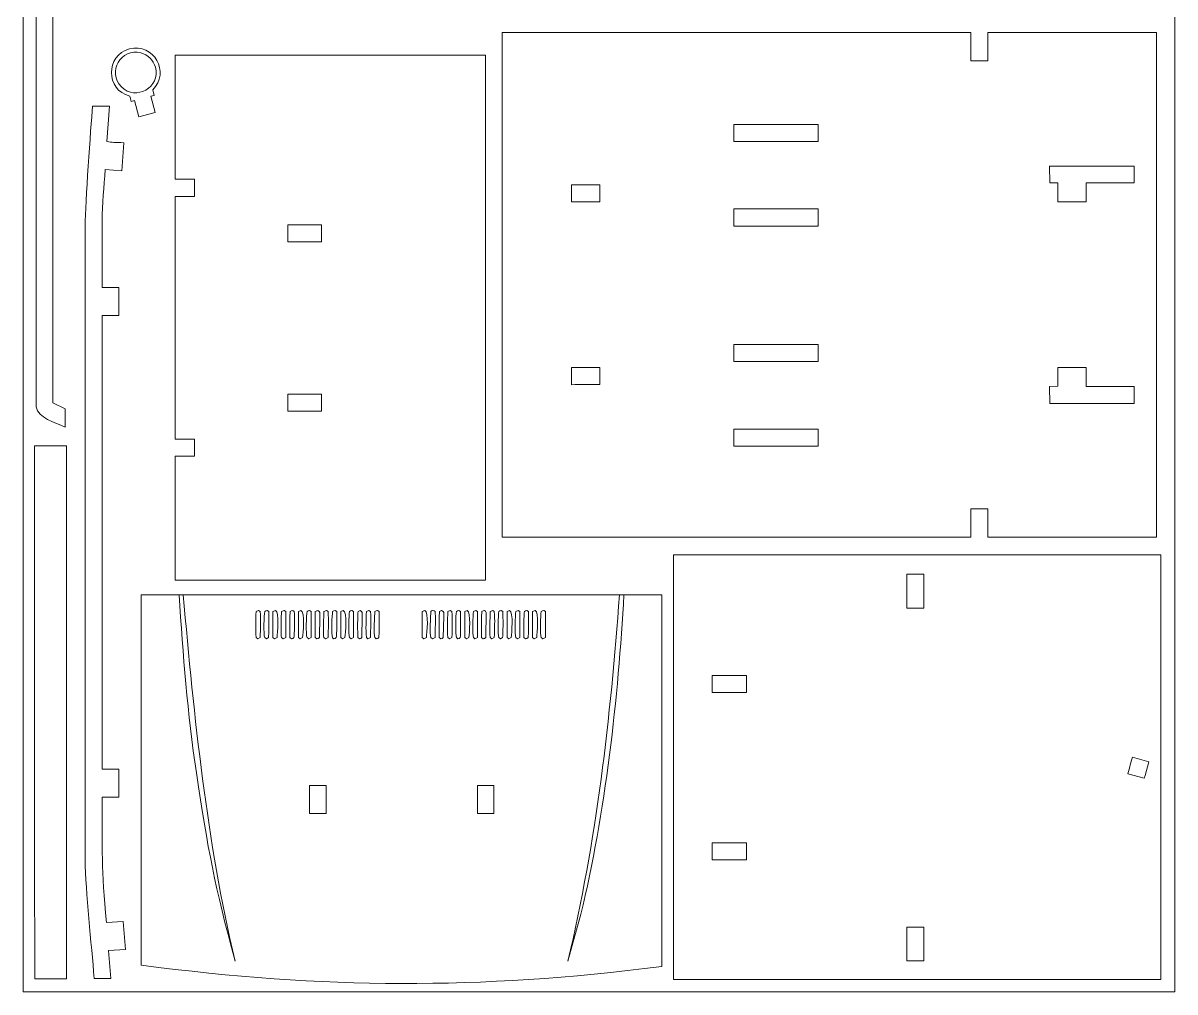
# Model space of a CAD drawing. Header units: centimetres. Extents: x -85 to 60, y -31 to -1.
# Drawn here: x -85.17 to -64.17, y -30.64 to -12.96 of the extents above; entities that cross this region are included whole.
import ezdxf

# ---------------------------------------------------------------- set-up
doc = ezdxf.new("R2010")
doc.units = ezdxf.units.CM
doc.header["$MEASUREMENT"] = 0
doc.layers.add('Camada 1', color=7, linetype='Continuous')

msp = doc.modelspace()

# ---------------------------------------------------------------- linework, layer by layer
at = {"layer": 'Camada 1', "color": 3, "lineweight": 0}
msp.add_lwpolyline([(-85.16834, -30.63638), (-64.16834, -30.63638), (-64.16834, -0.93638), (-85.16834, -0.93638), (-85.16834, -30.63638)], close=True, dxfattribs=at)
at = {"layer": 'Camada 1', "color": 3, "lineweight": 9}
for points, knots in [([(-84.62423, -11.36036), (-84.62423, -11.36036), (-84.62423, -10.79024), (-84.62423, -10.79024), (-84.62423, -10.79024), (-84.62423, -10.79024), (-84.39914, -10.67772), (-84.39914, -10.67772), (-84.39914, -10.67772), (-84.39914, -10.67772), (-84.39914, -10.34013), (-84.39914, -10.34013), (-84.39914, -10.34013), (-84.56507, -10.41588), (-84.79157, -10.47246), (-84.89428, -10.63272), (-84.89428, -10.63272), (-84.95918, -10.73401), (-84.93179, -10.75033), (-84.93179, -10.89528), (-84.93179, -10.89528), (-84.93179, -10.89528), (-84.93179, -19.96504), (-84.93179, -19.96504), (-84.93179, -19.96504), (-84.88274, -20.17279), (-84.5996, -20.2415), (-84.39914, -20.33263), (-84.39914, -20.33263), (-84.39914, -20.33263), (-84.39914, -20.00252), (-84.39914, -20.00252), (-84.39914, -20.00252), (-84.39914, -20.00252), (-84.62423, -19.89001), (-84.62423, -19.89001), (-84.62423, -19.89001), (-84.62423, -19.89001), (-84.62423, -11.36036), (-84.62423, -11.36036)], [0, 0, 0, 0, 0.09090909, 0.09090909, 0.09090909, 0.09090909, 0.18181818, 0.18181818, 0.18181818, 0.18181818, 0.27272727, 0.27272727, 0.27272727, 0.27272727, 0.36363636, 0.36363636, 0.36363636, 0.36363636, 0.45454545, 0.45454545, 0.45454545, 0.45454545, 0.54545455, 0.54545455, 0.54545455, 0.54545455, 0.63636364, 0.63636364, 0.63636364, 0.63636364, 0.72727273, 0.72727273, 0.72727273, 0.72727273, 0.81818182, 0.81818182, 0.81818182, 0.81818182, 1, 1, 1, 1]), ([(-76.43233, -20.92092), (-76.43233, -20.92092), (-76.43233, -22.33878), (-76.43233, -22.33878), (-76.43233, -22.33878), (-76.43233, -22.33878), (-67.8877, -22.33878), (-67.8877, -22.33878), (-67.8877, -22.33878), (-67.8877, -22.33878), (-67.8877, -21.82114), (-67.8877, -21.82114), (-67.8877, -21.82114), (-67.8877, -21.82114), (-67.58014, -21.82114), (-67.58014, -21.82114), (-67.58014, -21.82114), (-67.58014, -21.82114), (-67.58014, -22.33878), (-67.58014, -22.33878), (-67.58014, -22.33878), (-67.58014, -22.33878), (-64.50434, -22.33878), (-64.50434, -22.33878), (-64.50434, -22.33878), (-64.50434, -22.33878), (-64.50434, -13.13397), (-64.50434, -13.13397), (-64.50434, -13.13397), (-64.50434, -13.13397), (-67.58014, -13.13397), (-67.58014, -13.13397), (-67.58014, -13.13397), (-67.58014, -13.13397), (-67.58014, -13.65159), (-67.58014, -13.65159), (-67.58014, -13.65159), (-67.58014, -13.65159), (-67.8877, -13.65159), (-67.8877, -13.65159), (-67.8877, -13.65159), (-67.8877, -13.65159), (-67.8877, -13.13397), (-67.8877, -13.13397), (-67.8877, -13.13397), (-67.8877, -13.13397), (-76.43233, -13.13397), (-76.43233, -13.13397), (-76.43233, -13.13397), (-76.43233, -13.13397), (-76.43233, -20.92092), (-76.43233, -20.92092)], [0, 0, 0, 0, 0.07142857, 0.07142857, 0.07142857, 0.07142857, 0.14285714, 0.14285714, 0.14285714, 0.14285714, 0.21428571, 0.21428571, 0.21428571, 0.21428571, 0.28571429, 0.28571429, 0.28571429, 0.28571429, 0.35714286, 0.35714286, 0.35714286, 0.35714286, 0.42857143, 0.42857143, 0.42857143, 0.42857143, 0.5, 0.5, 0.5, 0.5, 0.57142857, 0.57142857, 0.57142857, 0.57142857, 0.64285714, 0.64285714, 0.64285714, 0.64285714, 0.71428571, 0.71428571, 0.71428571, 0.71428571, 0.78571429, 0.78571429, 0.78571429, 0.78571429, 0.85714286, 0.85714286, 0.85714286, 0.85714286, 1, 1, 1, 1]), ([(-82.77767, -14.28292), (-82.77767, -14.28292), (-82.83829, -14.29916), (-82.83829, -14.29916), (-82.83829, -14.29916), (-82.83829, -14.29916), (-82.75847, -14.59705), (-82.75847, -14.59705), (-82.75847, -14.59705), (-82.75847, -14.59705), (-83.05636, -14.67687), (-83.05636, -14.67687), (-83.05636, -14.67687), (-83.05636, -14.67687), (-83.13618, -14.37898), (-83.13618, -14.37898), (-83.13618, -14.37898), (-83.13618, -14.37898), (-83.1968, -14.39522), (-83.1968, -14.39522), (-83.1968, -14.39522), (-83.1968, -14.39522), (-83.22337, -14.29608), (-83.22337, -14.29608), (-83.22337, -14.29608), (-83.66381, -14.18411), (-83.67059, -13.55404), (-83.22927, -13.43578), (-83.22927, -13.43578), (-82.78795, -13.31753), (-82.47878, -13.86658), (-82.80423, -14.18378), (-82.80423, -14.18378), (-82.80423, -14.18378), (-82.77767, -14.28292), (-82.77767, -14.28292)], [0, 0, 0, 0, 0.1, 0.1, 0.1, 0.1, 0.2, 0.2, 0.2, 0.2, 0.3, 0.3, 0.3, 0.3, 0.4, 0.4, 0.4, 0.4, 0.5, 0.5, 0.5, 0.5, 0.6, 0.6, 0.6, 0.6, 0.7, 0.7, 0.7, 0.7, 0.8, 0.8, 0.8, 0.8, 1, 1, 1, 1]), ([(-82.04399, -20.81574), (-82.04399, -20.81574), (-82.04399, -20.86075), (-82.04399, -20.86075), (-82.04399, -20.86075), (-82.04399, -20.86075), (-82.39653, -20.86075), (-82.39653, -20.86075), (-82.39653, -20.86075), (-82.39653, -20.86075), (-82.39653, -23.12633), (-82.39653, -23.12633), (-82.39653, -23.12633), (-82.39653, -23.12633), (-76.74015, -23.12633), (-76.74015, -23.12633), (-76.74015, -23.12633), (-76.74015, -23.12633), (-76.74015, -13.54643), (-76.74015, -13.54643), (-76.74015, -13.54643), (-76.74015, -13.54643), (-82.39653, -13.54643), (-82.39653, -13.54643), (-82.39653, -13.54643), (-82.39653, -14.30162), (-82.39653, -15.05682), (-82.39653, -15.81201), (-82.39653, -15.81201), (-82.39653, -15.81201), (-82.04399, -15.81201), (-82.04399, -15.81201), (-82.04399, -15.81201), (-82.04399, -15.81201), (-82.04399, -16.1271), (-82.04399, -16.1271), (-82.04399, -16.1271), (-82.04399, -16.1271), (-82.39653, -16.1271), (-82.39653, -16.1271), (-82.39653, -16.1271), (-82.39653, -16.1271), (-82.39653, -20.55319), (-82.39653, -20.55319), (-82.39653, -20.55319), (-82.39653, -20.55319), (-82.04399, -20.55319), (-82.04399, -20.55319), (-82.04399, -20.55319), (-82.04399, -20.55319), (-82.04399, -20.81574), (-82.04399, -20.81574)], [0, 0, 0, 0, 0.07142857, 0.07142857, 0.07142857, 0.07142857, 0.14285714, 0.14285714, 0.14285714, 0.14285714, 0.21428571, 0.21428571, 0.21428571, 0.21428571, 0.28571429, 0.28571429, 0.28571429, 0.28571429, 0.35714286, 0.35714286, 0.35714286, 0.35714286, 0.42857143, 0.42857143, 0.42857143, 0.42857143, 0.5, 0.5, 0.5, 0.5, 0.57142857, 0.57142857, 0.57142857, 0.57142857, 0.64285714, 0.64285714, 0.64285714, 0.64285714, 0.71428571, 0.71428571, 0.71428571, 0.71428571, 0.78571429, 0.78571429, 0.78571429, 0.78571429, 0.85714286, 0.85714286, 0.85714286, 0.85714286, 1, 1, 1, 1]), ([(-83.38326, -15.14081), (-83.38326, -15.14081), (-83.33076, -15.14828), (-83.33076, -15.14828), (-83.33076, -15.14828), (-83.33076, -15.14828), (-83.36826, -15.65843), (-83.36826, -15.65843), (-83.36826, -15.65843), (-83.36826, -15.65843), (-83.66833, -15.63591), (-83.66833, -15.63591), (-83.66833, -15.63591), (-83.68938, -15.94629), (-83.72834, -16.26246), (-83.72834, -16.57367), (-83.72834, -16.57367), (-83.72834, -16.57367), (-83.72834, -17.78893), (-83.72834, -17.78893), (-83.72834, -17.78893), (-83.72834, -17.78893), (-83.42078, -17.78893), (-83.42078, -17.78893), (-83.42078, -17.78893), (-83.42078, -17.78893), (-83.42078, -18.29908), (-83.42078, -18.29908), (-83.42078, -18.29908), (-83.42078, -18.29908), (-83.72834, -18.29908), (-83.72834, -18.29908), (-83.72834, -18.29908), (-83.72834, -18.29908), (-83.72834, -26.57366), (-83.72834, -26.57366), (-83.72834, -26.57366), (-83.72834, -26.57366), (-83.42078, -26.57366), (-83.42078, -26.57366), (-83.42078, -26.57366), (-83.42078, -26.57366), (-83.42078, -27.0838), (-83.42078, -27.0838), (-83.42078, -27.0838), (-83.42078, -27.0838), (-83.72834, -27.0838), (-83.72834, -27.0838), (-83.72834, -27.0838), (-83.72834, -28.04807), (-83.74049, -28.37776), (-83.64583, -29.37185), (-83.64583, -29.37185), (-83.64583, -29.37185), (-83.34575, -29.34934), (-83.34575, -29.34934), (-83.34575, -29.34934), (-83.34575, -29.34934), (-83.30075, -29.85948), (-83.30075, -29.85948), (-83.30075, -29.85948), (-83.30075, -29.85948), (-83.60833, -29.88198), (-83.60833, -29.88198), (-83.60833, -29.88198), (-83.60833, -29.88198), (-83.57082, -30.39212), (-83.57082, -30.39212), (-83.57082, -30.39212), (-83.57082, -30.39212), (-83.8709, -30.39212), (-83.8709, -30.39212), (-83.8709, -30.39212), (-83.92161, -29.7651), (-84.02858, -28.81272), (-84.03595, -28.22408), (-84.03595, -28.22408), (-84.03595, -28.22408), (-84.03595, -16.65615), (-84.03595, -16.65615), (-84.03595, -16.65615), (-84.03595, -16.25517), (-83.9352, -14.89068), (-83.90087, -14.48061), (-83.90087, -14.48061), (-83.90087, -14.48061), (-83.59332, -14.48061), (-83.59332, -14.48061), (-83.59332, -14.48061), (-83.59332, -14.48061), (-83.63833, -15.12578), (-83.63833, -15.12578), (-83.63833, -15.12578), (-83.54175, -15.14185), (-83.47993, -15.14081), (-83.38326, -15.14081)], [0, 0, 0, 0, 0.04, 0.04, 0.04, 0.04, 0.08, 0.08, 0.08, 0.08, 0.12, 0.12, 0.12, 0.12, 0.16, 0.16, 0.16, 0.16, 0.2, 0.2, 0.2, 0.2, 0.24, 0.24, 0.24, 0.24, 0.28, 0.28, 0.28, 0.28, 0.32, 0.32, 0.32, 0.32, 0.36, 0.36, 0.36, 0.36, 0.4, 0.4, 0.4, 0.4, 0.44, 0.44, 0.44, 0.44, 0.48, 0.48, 0.48, 0.48, 0.52, 0.52, 0.52, 0.52, 0.56, 0.56, 0.56, 0.56, 0.6, 0.6, 0.6, 0.6, 0.64, 0.64, 0.64, 0.64, 0.68, 0.68, 0.68, 0.68, 0.72, 0.72, 0.72, 0.72, 0.76, 0.76, 0.76, 0.76, 0.8, 0.8, 0.8, 0.8, 0.84, 0.84, 0.84, 0.84, 0.88, 0.88, 0.88, 0.88, 0.92, 0.92, 0.92, 0.92, 1, 1, 1, 1]), ([(-84.96091, -28.14703), (-84.96091, -28.14703), (-84.95341, -30.39759), (-84.95341, -30.39759), (-84.95341, -30.39759), (-84.95341, -30.39759), (-84.37578, -30.39759), (-84.37578, -30.39759), (-84.37578, -30.39759), (-84.37578, -27.15677), (-84.37578, -23.91598), (-84.37578, -20.67516), (-84.37578, -20.67516), (-84.37578, -20.67516), (-84.96091, -20.67516), (-84.96091, -20.67516), (-84.96091, -20.67516), (-84.96091, -20.67516), (-84.96091, -28.14703), (-84.96091, -28.14703)], [0, 0, 0, 0, 0.16666667, 0.16666667, 0.16666667, 0.16666667, 0.33333333, 0.33333333, 0.33333333, 0.33333333, 0.5, 0.5, 0.5, 0.5, 0.66666667, 0.66666667, 0.66666667, 0.66666667, 1, 1, 1, 1]), ([(-64.52474, -30.40735), (-64.52474, -30.40735), (-64.42723, -30.40735), (-64.42723, -30.40735), (-64.42723, -30.40735), (-64.42723, -27.8267), (-64.42723, -25.24606), (-64.42723, -22.66541), (-64.42723, -22.66541), (-64.42723, -22.66541), (-73.30945, -22.66541), (-73.30945, -22.66541), (-73.30945, -22.66541), (-73.30945, -25.24606), (-73.30945, -27.8267), (-73.30945, -30.40735), (-73.30945, -30.40735), (-73.30945, -30.40735), (-64.52474, -30.40735), (-64.52474, -30.40735)], [0, 0, 0, 0, 0.16666667, 0.16666667, 0.16666667, 0.16666667, 0.33333333, 0.33333333, 0.33333333, 0.33333333, 0.5, 0.5, 0.5, 0.5, 0.66666667, 0.66666667, 0.66666667, 0.66666667, 1, 1, 1, 1]), ([(-74.10104, -23.391), (-74.10104, -23.391), (-83.0133, -23.391), (-83.0133, -23.391), (-83.0133, -23.391), (-83.0133, -23.391), (-83.0133, -30.15019), (-83.0133, -30.15019), (-83.0133, -30.15019), (-79.67102, -30.57869), (-76.88192, -30.59785), (-73.52339, -30.17269), (-73.52339, -30.17269), (-73.52339, -27.91213), (-73.52339, -25.65156), (-73.52339, -23.391), (-73.52339, -23.391), (-73.52339, -23.391), (-74.10104, -23.391), (-74.10104, -23.391)], [0, 0, 0, 0, 0.16666667, 0.16666667, 0.16666667, 0.16666667, 0.33333333, 0.33333333, 0.33333333, 0.33333333, 0.5, 0.5, 0.5, 0.5, 0.66666667, 0.66666667, 0.66666667, 0.66666667, 1, 1, 1, 1])]:
    msp.add_open_spline(points, degree=3, knots=knots, dxfattribs=at)
at = {"layer": 'Camada 1', "color": 1, "lineweight": 9}
for points, knots in [([(-83.01835, -13.50735), (-83.3818, -13.40952), (-83.64315, -13.86007), (-83.37615, -14.12707), (-83.37615, -14.12707), (-83.10961, -14.39361), (-82.65887, -14.13338), (-82.75643, -13.76927), (-82.75643, -13.76927), (-82.79062, -13.64168), (-82.89066, -13.54142), (-83.01835, -13.50735)], [0, 0, 0, 0, 0.25, 0.25, 0.25, 0.25, 0.5, 0.5, 0.5, 0.5, 1, 1, 1, 1]), ([(-82.24808, -23.391), (-82.04741, -25.63855), (-81.82248, -27.87611), (-81.30285, -30.07518), (-81.30285, -30.07518), (-81.67226, -28.69821), (-81.79923, -28.0469), (-82.00803, -26.63934), (-82.00803, -26.63934), (-82.16784, -25.56205), (-82.25376, -24.47741), (-82.32308, -23.391)], [0, 0, 0, 0, 0.25, 0.25, 0.25, 0.25, 0.5, 0.5, 0.5, 0.5, 1, 1, 1, 1]), ([(-74.21355, -23.391), (-74.31631, -25.24007), (-74.55029, -27.39351), (-75.00127, -29.21996), (-75.00127, -29.21996), (-75.00127, -29.21996), (-75.23382, -30.07518), (-75.23382, -30.07518), (-75.23382, -30.07518), (-74.71675, -27.88748), (-74.45603, -25.62903), (-74.29608, -23.391)], [0, 0, 0, 0, 0.25, 0.25, 0.25, 0.25, 0.5, 0.5, 0.5, 0.5, 1, 1, 1, 1]), ([(-80.92025, -24.17121), (-80.93333, -24.01411), (-80.92333, -23.85609), (-80.92025, -23.69856), (-80.92025, -23.69856), (-80.92025, -23.69856), (-80.87523, -23.67606), (-80.87523, -23.67606), (-80.87523, -23.67606), (-80.87523, -23.67606), (-80.84526, -23.69856), (-80.84526, -23.69856), (-80.84526, -23.69856), (-80.83211, -23.85566), (-80.84215, -24.01368), (-80.84526, -24.17121), (-80.84526, -24.17121), (-80.84526, -24.17121), (-80.89026, -24.19373), (-80.89026, -24.19373), (-80.89026, -24.19373), (-80.89026, -24.19373), (-80.92025, -24.17121), (-80.92025, -24.17121)], [0, 0, 0, 0, 0.14285714, 0.14285714, 0.14285714, 0.14285714, 0.28571429, 0.28571429, 0.28571429, 0.28571429, 0.42857143, 0.42857143, 0.42857143, 0.42857143, 0.57142857, 0.57142857, 0.57142857, 0.57142857, 0.71428571, 0.71428571, 0.71428571, 0.71428571, 1, 1, 1, 1]), ([(-80.76272, -24.17121), (-80.78784, -24.1208), (-80.77459, -23.74896), (-80.76272, -23.69856), (-80.76272, -23.69856), (-80.75525, -23.6828), (-80.73011, -23.67917), (-80.71771, -23.67606), (-80.71771, -23.67606), (-80.71771, -23.67606), (-80.68769, -23.69856), (-80.68769, -23.69856), (-80.68769, -23.69856), (-80.68769, -23.76672), (-80.68304, -24.14555), (-80.69521, -24.17121), (-80.69521, -24.17121), (-80.69521, -24.17121), (-80.73269, -24.19373), (-80.73269, -24.19373), (-80.73269, -24.19373), (-80.73269, -24.19373), (-80.76272, -24.17121), (-80.76272, -24.17121)], [0, 0, 0, 0, 0.14285714, 0.14285714, 0.14285714, 0.14285714, 0.28571429, 0.28571429, 0.28571429, 0.28571429, 0.42857143, 0.42857143, 0.42857143, 0.42857143, 0.57142857, 0.57142857, 0.57142857, 0.57142857, 0.71428571, 0.71428571, 0.71428571, 0.71428571, 1, 1, 1, 1]), ([(-80.61269, -24.17121), (-80.61269, -24.17121), (-80.61269, -23.69856), (-80.61269, -23.69856), (-80.61269, -23.69856), (-80.61269, -23.69856), (-80.56767, -23.67606), (-80.56767, -23.67606), (-80.56767, -23.67606), (-80.49049, -23.71471), (-80.52949, -24.08955), (-80.53765, -24.17121), (-80.53765, -24.17121), (-80.53765, -24.17121), (-80.58265, -24.19373), (-80.58265, -24.19373), (-80.58265, -24.19373), (-80.58265, -24.19373), (-80.61269, -24.17121), (-80.61269, -24.17121)], [0, 0, 0, 0, 0.16666667, 0.16666667, 0.16666667, 0.16666667, 0.33333333, 0.33333333, 0.33333333, 0.33333333, 0.5, 0.5, 0.5, 0.5, 0.66666667, 0.66666667, 0.66666667, 0.66666667, 1, 1, 1, 1]), ([(-80.45513, -24.17121), (-80.47451, -24.13243), (-80.46039, -23.75118), (-80.45513, -23.69856), (-80.45513, -23.69856), (-80.45513, -23.69856), (-80.41013, -23.67606), (-80.41013, -23.67606), (-80.41013, -23.67606), (-80.41013, -23.67606), (-80.38013, -23.69856), (-80.38013, -23.69856), (-80.38013, -23.69856), (-80.38013, -23.69856), (-80.38013, -24.17121), (-80.38013, -24.17121), (-80.38013, -24.17121), (-80.38013, -24.17121), (-80.42513, -24.19373), (-80.42513, -24.19373), (-80.42513, -24.19373), (-80.42513, -24.19373), (-80.45513, -24.17121), (-80.45513, -24.17121)], [0, 0, 0, 0, 0.14285714, 0.14285714, 0.14285714, 0.14285714, 0.28571429, 0.28571429, 0.28571429, 0.28571429, 0.42857143, 0.42857143, 0.42857143, 0.42857143, 0.57142857, 0.57142857, 0.57142857, 0.57142857, 0.71428571, 0.71428571, 0.71428571, 0.71428571, 1, 1, 1, 1]), ([(-80.30508, -24.17121), (-80.30508, -24.1032), (-80.30969, -23.72401), (-80.2976, -23.69856), (-80.2976, -23.69856), (-80.29013, -23.68281), (-80.26497, -23.67917), (-80.25259, -23.67606), (-80.25259, -23.67606), (-80.25259, -23.67606), (-80.22259, -23.69856), (-80.22259, -23.69856), (-80.22259, -23.69856), (-80.22259, -23.76663), (-80.21797, -24.14568), (-80.23009, -24.17121), (-80.23009, -24.17121), (-80.23757, -24.18696), (-80.26271, -24.19061), (-80.2751, -24.19373), (-80.2751, -24.19373), (-80.2751, -24.19373), (-80.30508, -24.17121), (-80.30508, -24.17121)], [0, 0, 0, 0, 0.14285714, 0.14285714, 0.14285714, 0.14285714, 0.28571429, 0.28571429, 0.28571429, 0.28571429, 0.42857143, 0.42857143, 0.42857143, 0.42857143, 0.57142857, 0.57142857, 0.57142857, 0.57142857, 0.71428571, 0.71428571, 0.71428571, 0.71428571, 1, 1, 1, 1]), ([(-80.14754, -24.17121), (-80.14754, -24.17121), (-80.14754, -23.69856), (-80.14754, -23.69856), (-80.14754, -23.69856), (-80.14754, -23.69856), (-80.10254, -23.67606), (-80.10254, -23.67606), (-80.10254, -23.67606), (-80.02536, -23.71478), (-80.06437, -24.0896), (-80.07257, -24.17121), (-80.07257, -24.17121), (-80.07257, -24.17121), (-80.11757, -24.19373), (-80.11757, -24.19373), (-80.11757, -24.19373), (-80.11757, -24.19373), (-80.14754, -24.17121), (-80.14754, -24.17121)], [0, 0, 0, 0, 0.16666667, 0.16666667, 0.16666667, 0.16666667, 0.33333333, 0.33333333, 0.33333333, 0.33333333, 0.5, 0.5, 0.5, 0.5, 0.66666667, 0.66666667, 0.66666667, 0.66666667, 1, 1, 1, 1]), ([(-79.99003, -24.17121), (-80.01515, -24.1208), (-80.0019, -23.74896), (-79.99003, -23.69856), (-79.99003, -23.69856), (-79.98255, -23.6828), (-79.95741, -23.67917), (-79.94502, -23.67606), (-79.94502, -23.67606), (-79.94502, -23.67606), (-79.91499, -23.69856), (-79.91499, -23.69856), (-79.91499, -23.69856), (-79.91499, -23.69856), (-79.91499, -24.17121), (-79.91499, -24.17121), (-79.91499, -24.17121), (-79.91499, -24.17121), (-79.95999, -24.19373), (-79.95999, -24.19373), (-79.95999, -24.19373), (-79.95999, -24.19373), (-79.99003, -24.17121), (-79.99003, -24.17121)], [0, 0, 0, 0, 0.14285714, 0.14285714, 0.14285714, 0.14285714, 0.28571429, 0.28571429, 0.28571429, 0.28571429, 0.42857143, 0.42857143, 0.42857143, 0.42857143, 0.57142857, 0.57142857, 0.57142857, 0.57142857, 0.71428571, 0.71428571, 0.71428571, 0.71428571, 1, 1, 1, 1]), ([(-79.83999, -24.17121), (-79.83999, -24.17121), (-79.83999, -23.69856), (-79.83999, -23.69856), (-79.83999, -23.69856), (-79.83999, -23.69856), (-79.79498, -23.67606), (-79.79498, -23.67606), (-79.79498, -23.67606), (-79.74639, -23.70041), (-79.75746, -23.72115), (-79.75746, -23.78861), (-79.75746, -23.78861), (-79.75746, -23.78861), (-79.76496, -24.17121), (-79.76496, -24.17121), (-79.76496, -24.17121), (-79.77243, -24.18696), (-79.79757, -24.19061), (-79.80997, -24.19373), (-79.80997, -24.19373), (-79.80997, -24.19373), (-79.83999, -24.17121), (-79.83999, -24.17121)], [0, 0, 0, 0, 0.14285714, 0.14285714, 0.14285714, 0.14285714, 0.28571429, 0.28571429, 0.28571429, 0.28571429, 0.42857143, 0.42857143, 0.42857143, 0.42857143, 0.57142857, 0.57142857, 0.57142857, 0.57142857, 0.71428571, 0.71428571, 0.71428571, 0.71428571, 1, 1, 1, 1]), ([(-79.68242, -24.17121), (-79.70183, -24.13245), (-79.6877, -23.75118), (-79.68242, -23.69856), (-79.68242, -23.69856), (-79.68242, -23.69856), (-79.63742, -23.67606), (-79.63742, -23.67606), (-79.63742, -23.67606), (-79.63742, -23.67606), (-79.60743, -23.69856), (-79.60743, -23.69856), (-79.60743, -23.69856), (-79.59435, -23.85566), (-79.60435, -24.01368), (-79.60743, -24.17121), (-79.60743, -24.17121), (-79.60743, -24.17121), (-79.65243, -24.19373), (-79.65243, -24.19373), (-79.65243, -24.19373), (-79.65243, -24.19373), (-79.68242, -24.17121), (-79.68242, -24.17121)], [0, 0, 0, 0, 0.14285714, 0.14285714, 0.14285714, 0.14285714, 0.28571429, 0.28571429, 0.28571429, 0.28571429, 0.42857143, 0.42857143, 0.42857143, 0.42857143, 0.57142857, 0.57142857, 0.57142857, 0.57142857, 0.71428571, 0.71428571, 0.71428571, 0.71428571, 1, 1, 1, 1]), ([(-79.5249, -24.17121), (-79.55001, -24.1209), (-79.53675, -23.7489), (-79.5249, -23.69856), (-79.5249, -23.69856), (-79.51742, -23.6828), (-79.49229, -23.67917), (-79.47989, -23.67606), (-79.47989, -23.67606), (-79.47989, -23.67606), (-79.4499, -23.69856), (-79.4499, -23.69856), (-79.4499, -23.69856), (-79.4499, -23.7666), (-79.44529, -24.14573), (-79.45739, -24.17121), (-79.45739, -24.17121), (-79.46486, -24.18696), (-79.49001, -24.19062), (-79.5024, -24.19373), (-79.5024, -24.19373), (-79.5024, -24.19373), (-79.5249, -24.1787), (-79.5249, -24.1787), (-79.5249, -24.1787), (-79.5249, -24.1787), (-79.5249, -24.17121), (-79.5249, -24.17121)], [0, 0, 0, 0, 0.125, 0.125, 0.125, 0.125, 0.25, 0.25, 0.25, 0.25, 0.375, 0.375, 0.375, 0.375, 0.5, 0.5, 0.5, 0.5, 0.625, 0.625, 0.625, 0.625, 0.75, 0.75, 0.75, 0.75, 1, 1, 1, 1]), ([(-79.37486, -24.17121), (-79.37486, -24.17121), (-79.37486, -23.69856), (-79.37486, -23.69856), (-79.37486, -23.69856), (-79.37486, -23.69856), (-79.32986, -23.67606), (-79.32986, -23.67606), (-79.32986, -23.67606), (-79.2527, -23.71475), (-79.29169, -24.08954), (-79.29985, -24.17121), (-79.29985, -24.17121), (-79.29985, -24.17121), (-79.34486, -24.19373), (-79.34486, -24.19373), (-79.34486, -24.19373), (-79.34486, -24.19373), (-79.37486, -24.17121), (-79.37486, -24.17121)], [0, 0, 0, 0, 0.16666667, 0.16666667, 0.16666667, 0.16666667, 0.33333333, 0.33333333, 0.33333333, 0.33333333, 0.5, 0.5, 0.5, 0.5, 0.66666667, 0.66666667, 0.66666667, 0.66666667, 1, 1, 1, 1]), ([(-79.21734, -24.17121), (-79.24245, -24.1209), (-79.22919, -23.7489), (-79.21734, -23.69856), (-79.21734, -23.69856), (-79.20986, -23.6828), (-79.18473, -23.67917), (-79.17233, -23.67606), (-79.17233, -23.67606), (-79.17233, -23.67606), (-79.1423, -23.69856), (-79.1423, -23.69856), (-79.1423, -23.69856), (-79.1423, -23.69856), (-79.1423, -24.17121), (-79.1423, -24.17121), (-79.1423, -24.17121), (-79.1423, -24.17121), (-79.1873, -24.19373), (-79.1873, -24.19373), (-79.1873, -24.19373), (-79.1873, -24.19373), (-79.21734, -24.17121), (-79.21734, -24.17121)], [0, 0, 0, 0, 0.14285714, 0.14285714, 0.14285714, 0.14285714, 0.28571429, 0.28571429, 0.28571429, 0.28571429, 0.42857143, 0.42857143, 0.42857143, 0.42857143, 0.57142857, 0.57142857, 0.57142857, 0.57142857, 0.71428571, 0.71428571, 0.71428571, 0.71428571, 1, 1, 1, 1]), ([(-79.0673, -24.17121), (-79.0673, -24.10305), (-79.07195, -23.72423), (-79.05978, -23.69856), (-79.05978, -23.69856), (-79.05978, -23.69856), (-79.0223, -23.67606), (-79.0223, -23.67606), (-79.0223, -23.67606), (-78.9737, -23.70039), (-78.98477, -23.72115), (-78.98477, -23.78861), (-78.98477, -23.78861), (-78.98477, -23.78861), (-78.99227, -24.17121), (-78.99227, -24.17121), (-78.99227, -24.17121), (-78.99974, -24.18696), (-79.02488, -24.19061), (-79.03728, -24.19373), (-79.03728, -24.19373), (-79.03728, -24.19373), (-79.0673, -24.17121), (-79.0673, -24.17121)], [0, 0, 0, 0, 0.14285714, 0.14285714, 0.14285714, 0.14285714, 0.28571429, 0.28571429, 0.28571429, 0.28571429, 0.42857143, 0.42857143, 0.42857143, 0.42857143, 0.57142857, 0.57142857, 0.57142857, 0.57142857, 0.71428571, 0.71428571, 0.71428571, 0.71428571, 1, 1, 1, 1]), ([(-78.90973, -24.17121), (-78.92286, -24.01411), (-78.91283, -23.85609), (-78.90973, -23.69856), (-78.90973, -23.69856), (-78.90973, -23.69856), (-78.86473, -23.67606), (-78.86473, -23.67606), (-78.86473, -23.67606), (-78.86473, -23.67606), (-78.83474, -23.69856), (-78.83474, -23.69856), (-78.83474, -23.69856), (-78.82161, -23.85566), (-78.83165, -24.01368), (-78.83474, -24.17121), (-78.83474, -24.17121), (-78.83474, -24.17121), (-78.87974, -24.19373), (-78.87974, -24.19373), (-78.87974, -24.19373), (-78.87974, -24.19373), (-78.90973, -24.17121), (-78.90973, -24.17121)], [0, 0, 0, 0, 0.14285714, 0.14285714, 0.14285714, 0.14285714, 0.28571429, 0.28571429, 0.28571429, 0.28571429, 0.42857143, 0.42857143, 0.42857143, 0.42857143, 0.57142857, 0.57142857, 0.57142857, 0.57142857, 0.71428571, 0.71428571, 0.71428571, 0.71428571, 1, 1, 1, 1]), ([(-78.75221, -24.17121), (-78.77732, -24.1209), (-78.76406, -23.7489), (-78.75221, -23.69856), (-78.75221, -23.69856), (-78.74473, -23.6828), (-78.7196, -23.67917), (-78.70719, -23.67606), (-78.70719, -23.67606), (-78.70719, -23.67606), (-78.67721, -23.69856), (-78.67721, -23.69856), (-78.67721, -23.69856), (-78.67721, -23.7666), (-78.6726, -24.14573), (-78.68469, -24.17121), (-78.68469, -24.17121), (-78.69217, -24.18696), (-78.71732, -24.19062), (-78.72971, -24.19373), (-78.72971, -24.19373), (-78.72971, -24.19373), (-78.75221, -24.17121), (-78.75221, -24.17121)], [0, 0, 0, 0, 0.14285714, 0.14285714, 0.14285714, 0.14285714, 0.28571429, 0.28571429, 0.28571429, 0.28571429, 0.42857143, 0.42857143, 0.42857143, 0.42857143, 0.57142857, 0.57142857, 0.57142857, 0.57142857, 0.71428571, 0.71428571, 0.71428571, 0.71428571, 1, 1, 1, 1]), ([(-77.8895, -24.17121), (-77.8895, -24.17121), (-77.8895, -23.69856), (-77.8895, -23.69856), (-77.8895, -23.69856), (-77.8895, -23.69856), (-77.84449, -23.67606), (-77.84449, -23.67606), (-77.84449, -23.67606), (-77.76733, -23.71473), (-77.80632, -24.08953), (-77.81447, -24.17121), (-77.81447, -24.17121), (-77.81447, -24.17121), (-77.85947, -24.19373), (-77.85947, -24.19373), (-77.85947, -24.19373), (-77.85947, -24.19373), (-77.8895, -24.17121), (-77.8895, -24.17121)], [0, 0, 0, 0, 0.16666667, 0.16666667, 0.16666667, 0.16666667, 0.33333333, 0.33333333, 0.33333333, 0.33333333, 0.5, 0.5, 0.5, 0.5, 0.66666667, 0.66666667, 0.66666667, 0.66666667, 1, 1, 1, 1]), ([(-77.73194, -24.17121), (-77.75624, -24.12269), (-77.73944, -23.75787), (-77.73194, -23.69856), (-77.73194, -23.69856), (-77.72774, -23.68076), (-77.67179, -23.66426), (-77.65693, -23.69856), (-77.65693, -23.69856), (-77.6457, -23.74891), (-77.65441, -24.09539), (-77.65693, -24.17121), (-77.65693, -24.17121), (-77.65693, -24.17121), (-77.70194, -24.19373), (-77.70194, -24.19373), (-77.70194, -24.19373), (-77.70194, -24.19373), (-77.73194, -24.17121), (-77.73194, -24.17121)], [0, 0, 0, 0, 0.16666667, 0.16666667, 0.16666667, 0.16666667, 0.33333333, 0.33333333, 0.33333333, 0.33333333, 0.5, 0.5, 0.5, 0.5, 0.66666667, 0.66666667, 0.66666667, 0.66666667, 1, 1, 1, 1]), ([(-77.58189, -24.17121), (-77.58189, -24.1032), (-77.5865, -23.72401), (-77.57442, -23.69856), (-77.57442, -23.69856), (-77.57442, -23.69856), (-77.53688, -23.67606), (-77.53688, -23.67606), (-77.53688, -23.67606), (-77.48835, -23.70044), (-77.49941, -23.72109), (-77.49941, -23.78861), (-77.49941, -23.78861), (-77.49941, -23.78861), (-77.50691, -24.17121), (-77.50691, -24.17121), (-77.50691, -24.17121), (-77.51438, -24.18697), (-77.5395, -24.19061), (-77.55191, -24.19373), (-77.55191, -24.19373), (-77.55191, -24.19373), (-77.58189, -24.17121), (-77.58189, -24.17121)], [0, 0, 0, 0, 0.14285714, 0.14285714, 0.14285714, 0.14285714, 0.28571429, 0.28571429, 0.28571429, 0.28571429, 0.42857143, 0.42857143, 0.42857143, 0.42857143, 0.57142857, 0.57142857, 0.57142857, 0.57142857, 0.71428571, 0.71428571, 0.71428571, 0.71428571, 1, 1, 1, 1]), ([(-77.42437, -24.17121), (-77.43744, -24.0141), (-77.42745, -23.85609), (-77.42437, -23.69856), (-77.42437, -23.69856), (-77.42437, -23.69856), (-77.37936, -23.67606), (-77.37936, -23.67606), (-77.37936, -23.67606), (-77.37936, -23.67606), (-77.34937, -23.69856), (-77.34937, -23.69856), (-77.34937, -23.69856), (-77.33622, -23.85566), (-77.34626, -24.01368), (-77.34937, -24.17121), (-77.34937, -24.17121), (-77.34937, -24.17121), (-77.39438, -24.19373), (-77.39438, -24.19373), (-77.39438, -24.19373), (-77.39438, -24.19373), (-77.42437, -24.17121), (-77.42437, -24.17121)], [0, 0, 0, 0, 0.14285714, 0.14285714, 0.14285714, 0.14285714, 0.28571429, 0.28571429, 0.28571429, 0.28571429, 0.42857143, 0.42857143, 0.42857143, 0.42857143, 0.57142857, 0.57142857, 0.57142857, 0.57142857, 0.71428571, 0.71428571, 0.71428571, 0.71428571, 1, 1, 1, 1]), ([(-77.26683, -24.17121), (-77.29195, -24.1209), (-77.27869, -23.7489), (-77.26683, -23.69856), (-77.26683, -23.69856), (-77.25936, -23.6828), (-77.23424, -23.67917), (-77.22183, -23.67606), (-77.22183, -23.67606), (-77.22183, -23.67606), (-77.19181, -23.69856), (-77.19181, -23.69856), (-77.19181, -23.69856), (-77.19181, -23.76667), (-77.18718, -24.14562), (-77.19932, -24.17121), (-77.19932, -24.17121), (-77.2068, -24.18697), (-77.23191, -24.19061), (-77.24433, -24.19373), (-77.24433, -24.19373), (-77.24433, -24.19373), (-77.26683, -24.17121), (-77.26683, -24.17121)], [0, 0, 0, 0, 0.14285714, 0.14285714, 0.14285714, 0.14285714, 0.28571429, 0.28571429, 0.28571429, 0.28571429, 0.42857143, 0.42857143, 0.42857143, 0.42857143, 0.57142857, 0.57142857, 0.57142857, 0.57142857, 0.71428571, 0.71428571, 0.71428571, 0.71428571, 1, 1, 1, 1]), ([(-77.11681, -24.17121), (-77.11681, -24.17121), (-77.11681, -23.69856), (-77.11681, -23.69856), (-77.11681, -23.69856), (-77.11681, -23.69856), (-77.0718, -23.67606), (-77.0718, -23.67606), (-77.0718, -23.67606), (-76.99464, -23.71473), (-77.03363, -24.08953), (-77.04177, -24.17121), (-77.04177, -24.17121), (-77.04177, -24.17121), (-77.08677, -24.19373), (-77.08677, -24.19373), (-77.08677, -24.19373), (-77.08677, -24.19373), (-77.11681, -24.17121), (-77.11681, -24.17121)], [0, 0, 0, 0, 0.16666667, 0.16666667, 0.16666667, 0.16666667, 0.33333333, 0.33333333, 0.33333333, 0.33333333, 0.5, 0.5, 0.5, 0.5, 0.66666667, 0.66666667, 0.66666667, 0.66666667, 1, 1, 1, 1]), ([(-76.95925, -24.17121), (-76.97865, -24.13245), (-76.96453, -23.75118), (-76.95925, -23.69856), (-76.95925, -23.69856), (-76.95925, -23.69856), (-76.91423, -23.67606), (-76.91423, -23.67606), (-76.91423, -23.67606), (-76.91423, -23.67606), (-76.88423, -23.69856), (-76.88423, -23.69856), (-76.88423, -23.69856), (-76.88423, -23.69856), (-76.88423, -24.17121), (-76.88423, -24.17121), (-76.88423, -24.17121), (-76.88423, -24.17121), (-76.92925, -24.19373), (-76.92925, -24.19373), (-76.92925, -24.19373), (-76.92925, -24.19373), (-76.95925, -24.17121), (-76.95925, -24.17121)], [0, 0, 0, 0, 0.14285714, 0.14285714, 0.14285714, 0.14285714, 0.28571429, 0.28571429, 0.28571429, 0.28571429, 0.42857143, 0.42857143, 0.42857143, 0.42857143, 0.57142857, 0.57142857, 0.57142857, 0.57142857, 0.71428571, 0.71428571, 0.71428571, 0.71428571, 1, 1, 1, 1]), ([(-76.8092, -24.17121), (-76.8092, -24.1032), (-76.81381, -23.72401), (-76.80173, -23.69856), (-76.80173, -23.69856), (-76.79425, -23.68281), (-76.7691, -23.67917), (-76.75671, -23.67606), (-76.75671, -23.67606), (-76.73929, -23.68769), (-76.73037, -23.68981), (-76.72671, -23.71358), (-76.72671, -23.71358), (-76.72671, -23.71358), (-76.73421, -24.17121), (-76.73421, -24.17121), (-76.73421, -24.17121), (-76.74169, -24.18697), (-76.76681, -24.19061), (-76.77921, -24.19373), (-76.77921, -24.19373), (-76.77921, -24.19373), (-76.8092, -24.17121), (-76.8092, -24.17121)], [0, 0, 0, 0, 0.14285714, 0.14285714, 0.14285714, 0.14285714, 0.28571429, 0.28571429, 0.28571429, 0.28571429, 0.42857143, 0.42857143, 0.42857143, 0.42857143, 0.57142857, 0.57142857, 0.57142857, 0.57142857, 0.71428571, 0.71428571, 0.71428571, 0.71428571, 1, 1, 1, 1]), ([(-76.65168, -24.17121), (-76.66476, -24.01411), (-76.65476, -23.85609), (-76.65168, -23.69856), (-76.65168, -23.69856), (-76.65168, -23.69856), (-76.60667, -23.67606), (-76.60667, -23.67606), (-76.60667, -23.67606), (-76.60667, -23.67606), (-76.57668, -23.69856), (-76.57668, -23.69856), (-76.57668, -23.69856), (-76.56355, -23.85566), (-76.57358, -24.01368), (-76.57668, -24.17121), (-76.57668, -24.17121), (-76.57668, -24.17121), (-76.62169, -24.19373), (-76.62169, -24.19373), (-76.62169, -24.19373), (-76.62169, -24.19373), (-76.65168, -24.17121), (-76.65168, -24.17121)], [0, 0, 0, 0, 0.14285714, 0.14285714, 0.14285714, 0.14285714, 0.28571429, 0.28571429, 0.28571429, 0.28571429, 0.42857143, 0.42857143, 0.42857143, 0.42857143, 0.57142857, 0.57142857, 0.57142857, 0.57142857, 0.71428571, 0.71428571, 0.71428571, 0.71428571, 1, 1, 1, 1]), ([(-76.49414, -24.17121), (-76.51926, -24.1209), (-76.506, -23.7489), (-76.49414, -23.69856), (-76.49414, -23.69856), (-76.48667, -23.6828), (-76.46155, -23.67917), (-76.44914, -23.67606), (-76.44914, -23.67606), (-76.44914, -23.67606), (-76.41911, -23.69856), (-76.41911, -23.69856), (-76.41911, -23.69856), (-76.41911, -23.76667), (-76.41447, -24.14562), (-76.42662, -24.17121), (-76.42662, -24.17121), (-76.42662, -24.17121), (-76.46412, -24.19373), (-76.46412, -24.19373), (-76.46412, -24.19373), (-76.46412, -24.19373), (-76.49414, -24.17121), (-76.49414, -24.17121)], [0, 0, 0, 0, 0.14285714, 0.14285714, 0.14285714, 0.14285714, 0.28571429, 0.28571429, 0.28571429, 0.28571429, 0.42857143, 0.42857143, 0.42857143, 0.42857143, 0.57142857, 0.57142857, 0.57142857, 0.57142857, 0.71428571, 0.71428571, 0.71428571, 0.71428571, 1, 1, 1, 1]), ([(-76.34412, -24.17121), (-76.34412, -24.17121), (-76.34412, -23.69856), (-76.34412, -23.69856), (-76.34412, -23.69856), (-76.34412, -23.69856), (-76.29911, -23.67606), (-76.29911, -23.67606), (-76.29911, -23.67606), (-76.22192, -23.71471), (-76.26092, -24.08955), (-76.26908, -24.17121), (-76.26908, -24.17121), (-76.26908, -24.17121), (-76.31408, -24.19373), (-76.31408, -24.19373), (-76.31408, -24.19373), (-76.31408, -24.19373), (-76.34412, -24.17121), (-76.34412, -24.17121)], [0, 0, 0, 0, 0.16666667, 0.16666667, 0.16666667, 0.16666667, 0.33333333, 0.33333333, 0.33333333, 0.33333333, 0.5, 0.5, 0.5, 0.5, 0.66666667, 0.66666667, 0.66666667, 0.66666667, 1, 1, 1, 1]), ([(-76.18656, -24.17121), (-76.20594, -24.13243), (-76.19183, -23.75118), (-76.18656, -23.69856), (-76.18656, -23.69856), (-76.18656, -23.69856), (-76.14155, -23.67606), (-76.14155, -23.67606), (-76.14155, -23.67606), (-76.14155, -23.67606), (-76.11155, -23.69856), (-76.11155, -23.69856), (-76.11155, -23.69856), (-76.11155, -23.69856), (-76.11155, -24.17121), (-76.11155, -24.17121), (-76.11155, -24.17121), (-76.11155, -24.17121), (-76.15656, -24.19373), (-76.15656, -24.19373), (-76.15656, -24.19373), (-76.15656, -24.19373), (-76.18656, -24.17121), (-76.18656, -24.17121)], [0, 0, 0, 0, 0.14285714, 0.14285714, 0.14285714, 0.14285714, 0.28571429, 0.28571429, 0.28571429, 0.28571429, 0.42857143, 0.42857143, 0.42857143, 0.42857143, 0.57142857, 0.57142857, 0.57142857, 0.57142857, 0.71428571, 0.71428571, 0.71428571, 0.71428571, 1, 1, 1, 1]), ([(-76.03651, -24.17121), (-76.03651, -24.1032), (-76.04112, -23.72401), (-76.02903, -23.69856), (-76.02903, -23.69856), (-76.02156, -23.68281), (-75.99641, -23.67917), (-75.98401, -23.67606), (-75.98401, -23.67606), (-75.98401, -23.67606), (-75.95401, -23.69856), (-75.95401, -23.69856), (-75.95401, -23.69856), (-75.95401, -23.76665), (-75.94939, -24.14565), (-75.96151, -24.17121), (-75.96151, -24.17121), (-75.96899, -24.18697), (-75.9941, -24.19061), (-76.00651, -24.19373), (-76.00651, -24.19373), (-76.00651, -24.19373), (-76.03651, -24.17121), (-76.03651, -24.17121)], [0, 0, 0, 0, 0.14285714, 0.14285714, 0.14285714, 0.14285714, 0.28571429, 0.28571429, 0.28571429, 0.28571429, 0.42857143, 0.42857143, 0.42857143, 0.42857143, 0.57142857, 0.57142857, 0.57142857, 0.57142857, 0.71428571, 0.71428571, 0.71428571, 0.71428571, 1, 1, 1, 1]), ([(-75.87899, -24.17121), (-75.87899, -24.17121), (-75.87899, -23.69856), (-75.87899, -23.69856), (-75.87899, -23.69856), (-75.87899, -23.69856), (-75.83397, -23.67606), (-75.83397, -23.67606), (-75.83397, -23.67606), (-75.75679, -23.71477), (-75.7958, -24.08957), (-75.80399, -24.17121), (-75.80399, -24.17121), (-75.80399, -24.17121), (-75.849, -24.19373), (-75.849, -24.19373), (-75.849, -24.19373), (-75.849, -24.19373), (-75.87899, -24.17121), (-75.87899, -24.17121)], [0, 0, 0, 0, 0.16666667, 0.16666667, 0.16666667, 0.16666667, 0.33333333, 0.33333333, 0.33333333, 0.33333333, 0.5, 0.5, 0.5, 0.5, 0.66666667, 0.66666667, 0.66666667, 0.66666667, 1, 1, 1, 1]), ([(-75.72146, -24.17121), (-75.74658, -24.1208), (-75.73333, -23.74896), (-75.72146, -23.69856), (-75.72146, -23.69856), (-75.71399, -23.6828), (-75.68885, -23.67917), (-75.67645, -23.67606), (-75.67645, -23.67606), (-75.67645, -23.67606), (-75.64641, -23.69856), (-75.64641, -23.69856), (-75.64641, -23.69856), (-75.64641, -23.69856), (-75.64641, -24.17121), (-75.64641, -24.17121), (-75.64641, -24.17121), (-75.64641, -24.17121), (-75.69143, -24.19373), (-75.69143, -24.19373), (-75.69143, -24.19373), (-75.69143, -24.19373), (-75.72146, -24.17121), (-75.72146, -24.17121)], [0, 0, 0, 0, 0.14285714, 0.14285714, 0.14285714, 0.14285714, 0.28571429, 0.28571429, 0.28571429, 0.28571429, 0.42857143, 0.42857143, 0.42857143, 0.42857143, 0.57142857, 0.57142857, 0.57142857, 0.57142857, 0.71428571, 0.71428571, 0.71428571, 0.71428571, 1, 1, 1, 1])]:
    msp.add_open_spline(points, degree=3, knots=knots, dxfattribs=at)
at = {"layer": 'Camada 1', "lineweight": 9}
for points, knots in [([(-70.6709, -14.81438), (-70.6709, -14.81438), (-70.6709, -15.12195), (-70.6709, -15.12195), (-70.6709, -15.12195), (-70.6709, -15.12195), (-72.20877, -15.12195), (-72.20877, -15.12195), (-72.20877, -15.12195), (-72.20877, -15.12195), (-72.20877, -14.81438), (-72.20877, -14.81438), (-72.20877, -14.81438), (-72.20877, -14.81438), (-70.6709, -14.81438), (-70.6709, -14.81438)], [0, 0, 0, 0, 0.2, 0.2, 0.2, 0.2, 0.4, 0.4, 0.4, 0.4, 0.6, 0.6, 0.6, 0.6, 1, 1, 1, 1]), ([(-64.96947, -15.57206), (-64.96947, -15.57206), (-64.90945, -15.57206), (-64.90945, -15.57206), (-64.90945, -15.57206), (-64.90945, -15.57206), (-64.90945, -15.87966), (-64.90945, -15.87966), (-64.90945, -15.87966), (-64.90945, -15.87966), (-65.78717, -15.87966), (-65.78717, -15.87966), (-65.78717, -15.87966), (-65.78717, -15.87966), (-65.78717, -16.22475), (-65.78717, -16.22475), (-65.78717, -16.22475), (-65.78717, -16.22475), (-66.30479, -16.22475), (-66.30479, -16.22475), (-66.30479, -16.22475), (-66.30479, -16.22475), (-66.30479, -15.87966), (-66.30479, -15.87966), (-66.30479, -15.87966), (-66.30479, -15.87966), (-66.44734, -15.87966), (-66.44734, -15.87966), (-66.44734, -15.87966), (-66.44734, -15.87966), (-66.45484, -15.57206), (-66.45484, -15.57206), (-66.45484, -15.57206), (-66.45484, -15.57206), (-64.96947, -15.57206), (-64.96947, -15.57206)], [0, 0, 0, 0, 0.1, 0.1, 0.1, 0.1, 0.2, 0.2, 0.2, 0.2, 0.3, 0.3, 0.3, 0.3, 0.4, 0.4, 0.4, 0.4, 0.5, 0.5, 0.5, 0.5, 0.6, 0.6, 0.6, 0.6, 0.7, 0.7, 0.7, 0.7, 0.8, 0.8, 0.8, 0.8, 1, 1, 1, 1]), ([(-74.65437, -16.17975), (-74.65437, -16.17975), (-74.65437, -16.22475), (-74.65437, -16.22475), (-74.65437, -16.22475), (-74.65437, -16.22475), (-75.17204, -16.22475), (-75.17204, -16.22475), (-75.17204, -16.22475), (-75.17204, -16.22475), (-75.17204, -15.91715), (-75.17204, -15.91715), (-75.17204, -15.91715), (-75.17204, -15.91715), (-74.65437, -15.91715), (-74.65437, -15.91715), (-74.65437, -15.91715), (-74.65437, -15.91715), (-74.65437, -16.17975), (-74.65437, -16.17975)], [0, 0, 0, 0, 0.16666667, 0.16666667, 0.16666667, 0.16666667, 0.33333333, 0.33333333, 0.33333333, 0.33333333, 0.5, 0.5, 0.5, 0.5, 0.66666667, 0.66666667, 0.66666667, 0.66666667, 1, 1, 1, 1]), ([(-70.6709, -16.35228), (-70.6709, -16.35228), (-70.6709, -16.66733), (-70.6709, -16.66733), (-70.6709, -16.66733), (-70.6709, -16.66733), (-72.20877, -16.66733), (-72.20877, -16.66733), (-72.20877, -16.66733), (-72.20877, -16.66733), (-72.20877, -16.35228), (-72.20877, -16.35228), (-72.20877, -16.35228), (-72.20877, -16.35228), (-70.6709, -16.35228), (-70.6709, -16.35228)], [0, 0, 0, 0, 0.2, 0.2, 0.2, 0.2, 0.4, 0.4, 0.4, 0.4, 0.6, 0.6, 0.6, 0.6, 1, 1, 1, 1]), ([(-79.72589, -16.89979), (-79.72589, -16.89979), (-79.72589, -16.95229), (-79.72589, -16.95229), (-79.72589, -16.95229), (-79.72589, -16.95229), (-80.34103, -16.95229), (-80.34103, -16.95229), (-80.34103, -16.95229), (-80.34103, -16.84976), (-80.34103, -16.74725), (-80.34103, -16.64472), (-80.34103, -16.64472), (-80.34103, -16.64472), (-79.72589, -16.64472), (-79.72589, -16.64472), (-79.72589, -16.64472), (-79.72589, -16.72974), (-79.72589, -16.81477), (-79.72589, -16.89979)], [0, 0, 0, 0, 0.16666667, 0.16666667, 0.16666667, 0.16666667, 0.33333333, 0.33333333, 0.33333333, 0.33333333, 0.5, 0.5, 0.5, 0.5, 0.66666667, 0.66666667, 0.66666667, 0.66666667, 1, 1, 1, 1]), ([(-70.6709, -18.82788), (-70.6709, -18.82788), (-70.6709, -19.13546), (-70.6709, -19.13546), (-70.6709, -19.13546), (-70.6709, -19.13546), (-72.20877, -19.13546), (-72.20877, -19.13546), (-72.20877, -19.13546), (-72.20877, -19.13546), (-72.20877, -18.82788), (-72.20877, -18.82788), (-72.20877, -18.82788), (-72.20877, -18.82788), (-70.6709, -18.82788), (-70.6709, -18.82788)], [0, 0, 0, 0, 0.2, 0.2, 0.2, 0.2, 0.4, 0.4, 0.4, 0.4, 0.6, 0.6, 0.6, 0.6, 1, 1, 1, 1]), ([(-75.17204, -19.3005), (-75.17204, -19.3005), (-75.17204, -19.248), (-75.17204, -19.248), (-75.17204, -19.248), (-75.17204, -19.248), (-74.65437, -19.248), (-74.65437, -19.248), (-74.65437, -19.248), (-74.65437, -19.248), (-74.65437, -19.55556), (-74.65437, -19.55556), (-74.65437, -19.55556), (-74.8213, -19.55556), (-75.00851, -19.54821), (-75.17204, -19.56306), (-75.17204, -19.56306), (-75.17204, -19.56306), (-75.17204, -19.3005), (-75.17204, -19.3005)], [0, 0, 0, 0, 0.16666667, 0.16666667, 0.16666667, 0.16666667, 0.33333333, 0.33333333, 0.33333333, 0.33333333, 0.5, 0.5, 0.5, 0.5, 0.66666667, 0.66666667, 0.66666667, 0.66666667, 1, 1, 1, 1]), ([(-66.38733, -19.90065), (-66.38733, -19.90065), (-66.44734, -19.90065), (-66.44734, -19.90065), (-66.44734, -19.90065), (-66.44734, -19.90065), (-66.45484, -19.59309), (-66.45484, -19.59309), (-66.45484, -19.59309), (-66.45484, -19.59309), (-66.30479, -19.58556), (-66.30479, -19.58556), (-66.30479, -19.58556), (-66.30479, -19.58556), (-66.30479, -19.248), (-66.30479, -19.248), (-66.30479, -19.248), (-66.30479, -19.248), (-65.78717, -19.248), (-65.78717, -19.248), (-65.78717, -19.248), (-65.78717, -19.248), (-65.78717, -19.59309), (-65.78717, -19.59309), (-65.78717, -19.59309), (-65.78717, -19.59309), (-64.90945, -19.59309), (-64.90945, -19.59309), (-64.90945, -19.59309), (-64.90945, -19.59309), (-64.90945, -19.90065), (-64.90945, -19.90065), (-64.90945, -19.90065), (-64.90945, -19.90065), (-66.38733, -19.90065), (-66.38733, -19.90065)], [0, 0, 0, 0, 0.1, 0.1, 0.1, 0.1, 0.2, 0.2, 0.2, 0.2, 0.3, 0.3, 0.3, 0.3, 0.4, 0.4, 0.4, 0.4, 0.5, 0.5, 0.5, 0.5, 0.6, 0.6, 0.6, 0.6, 0.7, 0.7, 0.7, 0.7, 0.8, 0.8, 0.8, 0.8, 1, 1, 1, 1]), ([(-79.72589, -19.99056), (-79.72589, -19.99056), (-79.72589, -20.04305), (-79.72589, -20.04305), (-79.72589, -20.04305), (-79.72589, -20.04305), (-80.34103, -20.04305), (-80.34103, -20.04305), (-80.34103, -20.04305), (-80.34103, -20.04305), (-80.34103, -19.7355), (-80.34103, -19.7355), (-80.34103, -19.7355), (-80.34103, -19.7355), (-79.72589, -19.7355), (-79.72589, -19.7355), (-79.72589, -19.7355), (-79.72589, -19.7355), (-79.72589, -19.99056), (-79.72589, -19.99056)], [0, 0, 0, 0, 0.16666667, 0.16666667, 0.16666667, 0.16666667, 0.33333333, 0.33333333, 0.33333333, 0.33333333, 0.5, 0.5, 0.5, 0.5, 0.66666667, 0.66666667, 0.66666667, 0.66666667, 1, 1, 1, 1]), ([(-72.14126, -20.68086), (-72.14126, -20.68086), (-72.20877, -20.68086), (-72.20877, -20.68086), (-72.20877, -20.68086), (-72.20877, -20.68086), (-72.20877, -20.37328), (-72.20877, -20.37328), (-72.20877, -20.37328), (-72.20877, -20.37328), (-70.6709, -20.37328), (-70.6709, -20.37328), (-70.6709, -20.37328), (-70.6709, -20.37328), (-70.6709, -20.68086), (-70.6709, -20.68086), (-70.6709, -20.68086), (-71.16101, -20.68086), (-71.65114, -20.68086), (-72.14126, -20.68086)], [0, 0, 0, 0, 0.16666667, 0.16666667, 0.16666667, 0.16666667, 0.33333333, 0.33333333, 0.33333333, 0.33333333, 0.5, 0.5, 0.5, 0.5, 0.66666667, 0.66666667, 0.66666667, 0.66666667, 1, 1, 1, 1]), ([(-69.01086, -23.63314), (-69.01086, -23.63314), (-69.05587, -23.63314), (-69.05587, -23.63314), (-69.05587, -23.63314), (-69.05587, -23.63314), (-69.05587, -23.01802), (-69.05587, -23.01802), (-69.05587, -23.01802), (-69.05587, -23.01802), (-68.74831, -23.01802), (-68.74831, -23.01802), (-68.74831, -23.01802), (-68.74831, -23.01802), (-68.74831, -23.63314), (-68.74831, -23.63314), (-68.74831, -23.63314), (-68.74831, -23.63314), (-69.01086, -23.63314), (-69.01086, -23.63314)], [0, 0, 0, 0, 0.16666667, 0.16666667, 0.16666667, 0.16666667, 0.33333333, 0.33333333, 0.33333333, 0.33333333, 0.5, 0.5, 0.5, 0.5, 0.66666667, 0.66666667, 0.66666667, 0.66666667, 1, 1, 1, 1]), ([(-71.98163, -25.12603), (-71.98163, -25.12603), (-71.98163, -25.17104), (-71.98163, -25.17104), (-71.98163, -25.17104), (-71.98163, -25.17104), (-72.60428, -25.17104), (-72.60428, -25.17104), (-72.60428, -25.17104), (-72.60428, -25.17104), (-72.60428, -24.86348), (-72.60428, -24.86348), (-72.60428, -24.86348), (-72.60428, -24.86348), (-71.98163, -24.86348), (-71.98163, -24.86348), (-71.98163, -24.86348), (-71.98163, -24.86348), (-71.98163, -25.12603), (-71.98163, -25.12603)], [0, 0, 0, 0, 0.16666667, 0.16666667, 0.16666667, 0.16666667, 0.33333333, 0.33333333, 0.33333333, 0.33333333, 0.5, 0.5, 0.5, 0.5, 0.66666667, 0.66666667, 0.66666667, 0.66666667, 1, 1, 1, 1]), ([(-64.71229, -26.68643), (-64.71229, -26.68643), (-64.72731, -26.73893), (-64.72731, -26.73893), (-64.72731, -26.73893), (-64.72731, -26.73893), (-65.02739, -26.6564), (-65.02739, -26.6564), (-65.02739, -26.6564), (-64.98689, -26.53506), (-64.97514, -26.44736), (-64.94485, -26.35633), (-64.94485, -26.35633), (-64.94485, -26.35633), (-64.64478, -26.43886), (-64.64478, -26.43886), (-64.64478, -26.43886), (-64.64478, -26.43886), (-64.71229, -26.68643), (-64.71229, -26.68643)], [0, 0, 0, 0, 0.16666667, 0.16666667, 0.16666667, 0.16666667, 0.33333333, 0.33333333, 0.33333333, 0.33333333, 0.5, 0.5, 0.5, 0.5, 0.66666667, 0.66666667, 0.66666667, 0.66666667, 1, 1, 1, 1]), ([(-79.64495, -26.95439), (-79.64495, -26.95439), (-79.64495, -26.87186), (-79.64495, -26.87186), (-79.64495, -26.87186), (-79.64495, -26.87186), (-79.94502, -26.87186), (-79.94502, -26.87186), (-79.94502, -26.87186), (-79.94502, -26.87186), (-79.94502, -27.38199), (-79.94502, -27.38199), (-79.94502, -27.38199), (-79.94502, -27.38199), (-79.64495, -27.38199), (-79.64495, -27.38199), (-79.64495, -27.38199), (-79.64495, -27.38199), (-79.64495, -26.95439), (-79.64495, -26.95439)], [0, 0, 0, 0, 0.16666667, 0.16666667, 0.16666667, 0.16666667, 0.33333333, 0.33333333, 0.33333333, 0.33333333, 0.5, 0.5, 0.5, 0.5, 0.66666667, 0.66666667, 0.66666667, 0.66666667, 1, 1, 1, 1]), ([(-76.62918, -26.87186), (-76.62918, -26.87186), (-76.58417, -26.87186), (-76.58417, -26.87186), (-76.58417, -26.87186), (-76.58417, -26.87186), (-76.58417, -27.38199), (-76.58417, -27.38199), (-76.58417, -27.38199), (-76.58417, -27.38199), (-76.88423, -27.38199), (-76.88423, -27.38199), (-76.88423, -27.38199), (-76.88423, -27.38199), (-76.88423, -26.87186), (-76.88423, -26.87186), (-76.88423, -26.87186), (-76.88423, -26.87186), (-76.62918, -26.87186), (-76.62918, -26.87186)], [0, 0, 0, 0, 0.16666667, 0.16666667, 0.16666667, 0.16666667, 0.33333333, 0.33333333, 0.33333333, 0.33333333, 0.5, 0.5, 0.5, 0.5, 0.66666667, 0.66666667, 0.66666667, 0.66666667, 1, 1, 1, 1]), ([(-71.98163, -28.17928), (-71.98163, -28.17928), (-71.98163, -28.22434), (-71.98163, -28.22434), (-71.98163, -28.22434), (-71.98163, -28.22434), (-72.60428, -28.22434), (-72.60428, -28.22434), (-72.60428, -28.22434), (-72.60428, -28.22434), (-72.60428, -27.91673), (-72.60428, -27.91673), (-72.60428, -27.91673), (-72.60428, -27.91673), (-71.98163, -27.91673), (-71.98163, -27.91673), (-71.98163, -27.91673), (-71.98163, -27.91673), (-71.98163, -28.17928), (-71.98163, -28.17928)], [0, 0, 0, 0, 0.16666667, 0.16666667, 0.16666667, 0.16666667, 0.33333333, 0.33333333, 0.33333333, 0.33333333, 0.5, 0.5, 0.5, 0.5, 0.66666667, 0.66666667, 0.66666667, 0.66666667, 1, 1, 1, 1]), ([(-68.74831, -29.97224), (-68.74831, -29.97224), (-68.74831, -30.06979), (-68.74831, -30.06979), (-68.74831, -30.06979), (-68.74831, -30.06979), (-69.05587, -30.06979), (-69.05587, -30.06979), (-69.05587, -30.06979), (-69.05587, -30.06979), (-69.05587, -29.45462), (-69.05587, -29.45462), (-69.05587, -29.45462), (-69.05587, -29.45462), (-68.74831, -29.45462), (-68.74831, -29.45462), (-68.74831, -29.45462), (-68.74831, -29.45462), (-68.74831, -29.97224), (-68.74831, -29.97224)], [0, 0, 0, 0, 0.16666667, 0.16666667, 0.16666667, 0.16666667, 0.33333333, 0.33333333, 0.33333333, 0.33333333, 0.5, 0.5, 0.5, 0.5, 0.66666667, 0.66666667, 0.66666667, 0.66666667, 1, 1, 1, 1])]:
    msp.add_open_spline(points, degree=3, knots=knots, dxfattribs=at)

doc.saveas('drawing.dxf')
